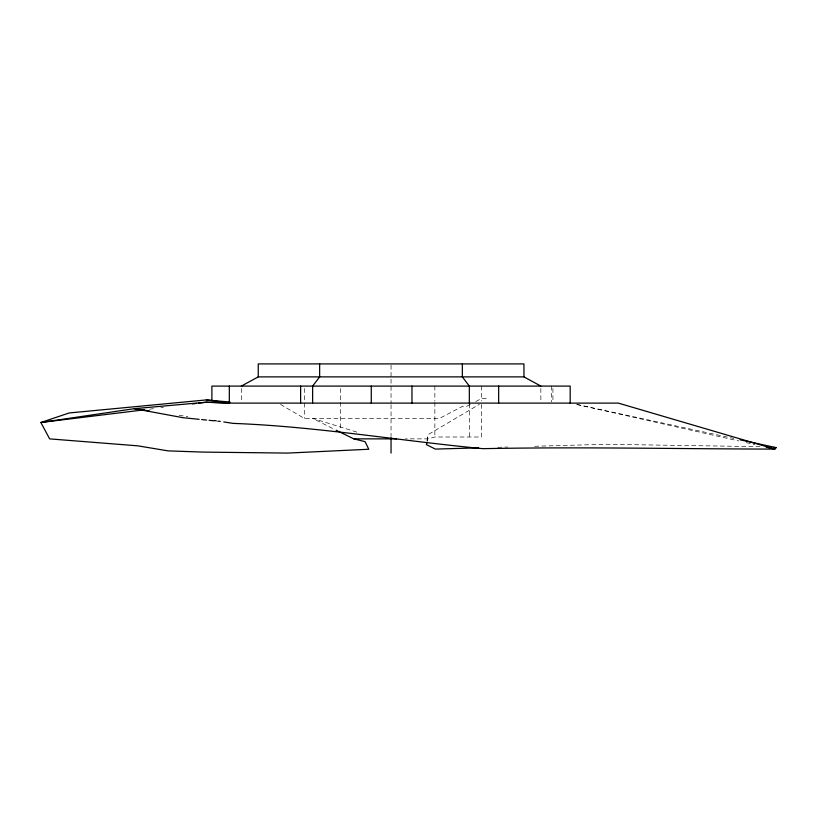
<?xml version="1.0" encoding="UTF-8"?>
<svg xmlns="http://www.w3.org/2000/svg" width="817" height="817" viewBox="0 0 817 817"><rect width="100%" height="100%" fill="white"/><g stroke="black" fill="none" stroke-linecap="round" stroke-linejoin="round"><path stroke-width="0.61" stroke-dasharray="4.08 3.06" d="M426.974 440.853L428.047 434.654L479.334 404.344M427.362 441.17L428.047 434.654M470.183 404.466L466.813 406.243L462.657 406.243L439.342 418.478L434.858 418.478L304.332 418.406L280.456 404.384M475.8 401.525L481.417 398.573L486.483 398.573L486.483 400.841M481.417 404.364L481.417 437.003L434.858 437.003L428.047 438.882L405.395 438.872M149.491 409.184L154.546 408.561M160.867 407.785L163.39 407.479M497.737 447.318L507.929 447.032M534.686 446.276L606.03 444.264L761.189 446.695M214.064 420.806L216.546 421.051M179.178 415.322L187.9 416.619M214.044 420.5L216.536 420.867M576.873 404.456L733.809 438.453M576.873 404.507L738.762 440.955M746.238 442.64L754.959 444.601M356.815 432.101L312.788 418.406L333.908 429.099M552.925 388.524L552.925 401.893M551.322 386.094L551.322 401.893M540.854 388.524L540.854 401.893M481.417 386.094L481.417 400.841M469.356 403.915L469.356 437.003M434.858 386.094L434.858 401.035M434.858 402.281L434.858 437.003M391.047 365.189L391.047 377.924M391.047 379.2L391.047 403.404M391.047 404.681L391.047 436.523M340.587 388.575L340.587 401.004M340.587 402.25L340.587 430.13M304.332 388.524L304.332 401.893M304.332 403.108L304.332 418.406M241.332 388.524L241.332 401.893"/><path stroke-width="1.23" d="M427.015 442.303L426.331 444.581L435.308 449.084L478.629 447.859M740.028 439.801L776.15 447.624L774.884 449.095C677.538 448.931 580.254 446.746 482.908 448.666C399.513 440.802 316.904 426.515 233.09 423.38L223.766 421.96M241.332 386.094L258.243 376.882L523.952 376.882L540.854 386.094M144.446 409.797L40.85 422.491L49.653 438.882L137.716 445.827L168.067 450.872L202.728 452.087L287.666 453.088L368.784 449.248L365.076 441.65L353.792 438.852L336.134 430.222M192.444 403.915L196.233 403.455M198.766 403.149L206.344 402.219L229.557 403.067L206.344 399.922L69.231 412.953L40.85 422.491L134.356 408.674L206.344 402.219L229.322 403.108L618.336 403.108L774.884 449.095L766.162 447.134M353.792 438.852L396.582 438.872M773.658 447.471L776.15 447.624M206.344 399.922L230.088 402.087M199.154 419.315L182.998 417.701L134.356 408.674L149.297 410.89M201.636 419.56L206.609 420.061M209.091 420.306L214.064 420.806M217.792 421.174L220.273 421.419M570.184 403.108L570.184 386.094L211.889 386.094L211.889 400.677M523.952 376.882L523.952 363.912L258.243 363.912L258.243 376.882M498.656 386.094L498.656 403.108M469.336 403.108L469.336 386.094L462.34 376.882L462.34 363.912M411.972 386.094L411.972 403.108M391.047 437.8L391.047 453.088M371.275 386.094L371.275 403.108M319.641 363.912L319.641 376.882L312.635 386.094L312.635 403.108M300.615 386.094L300.615 403.108M229.322 386.094L229.322 403.108"/></g></svg>
